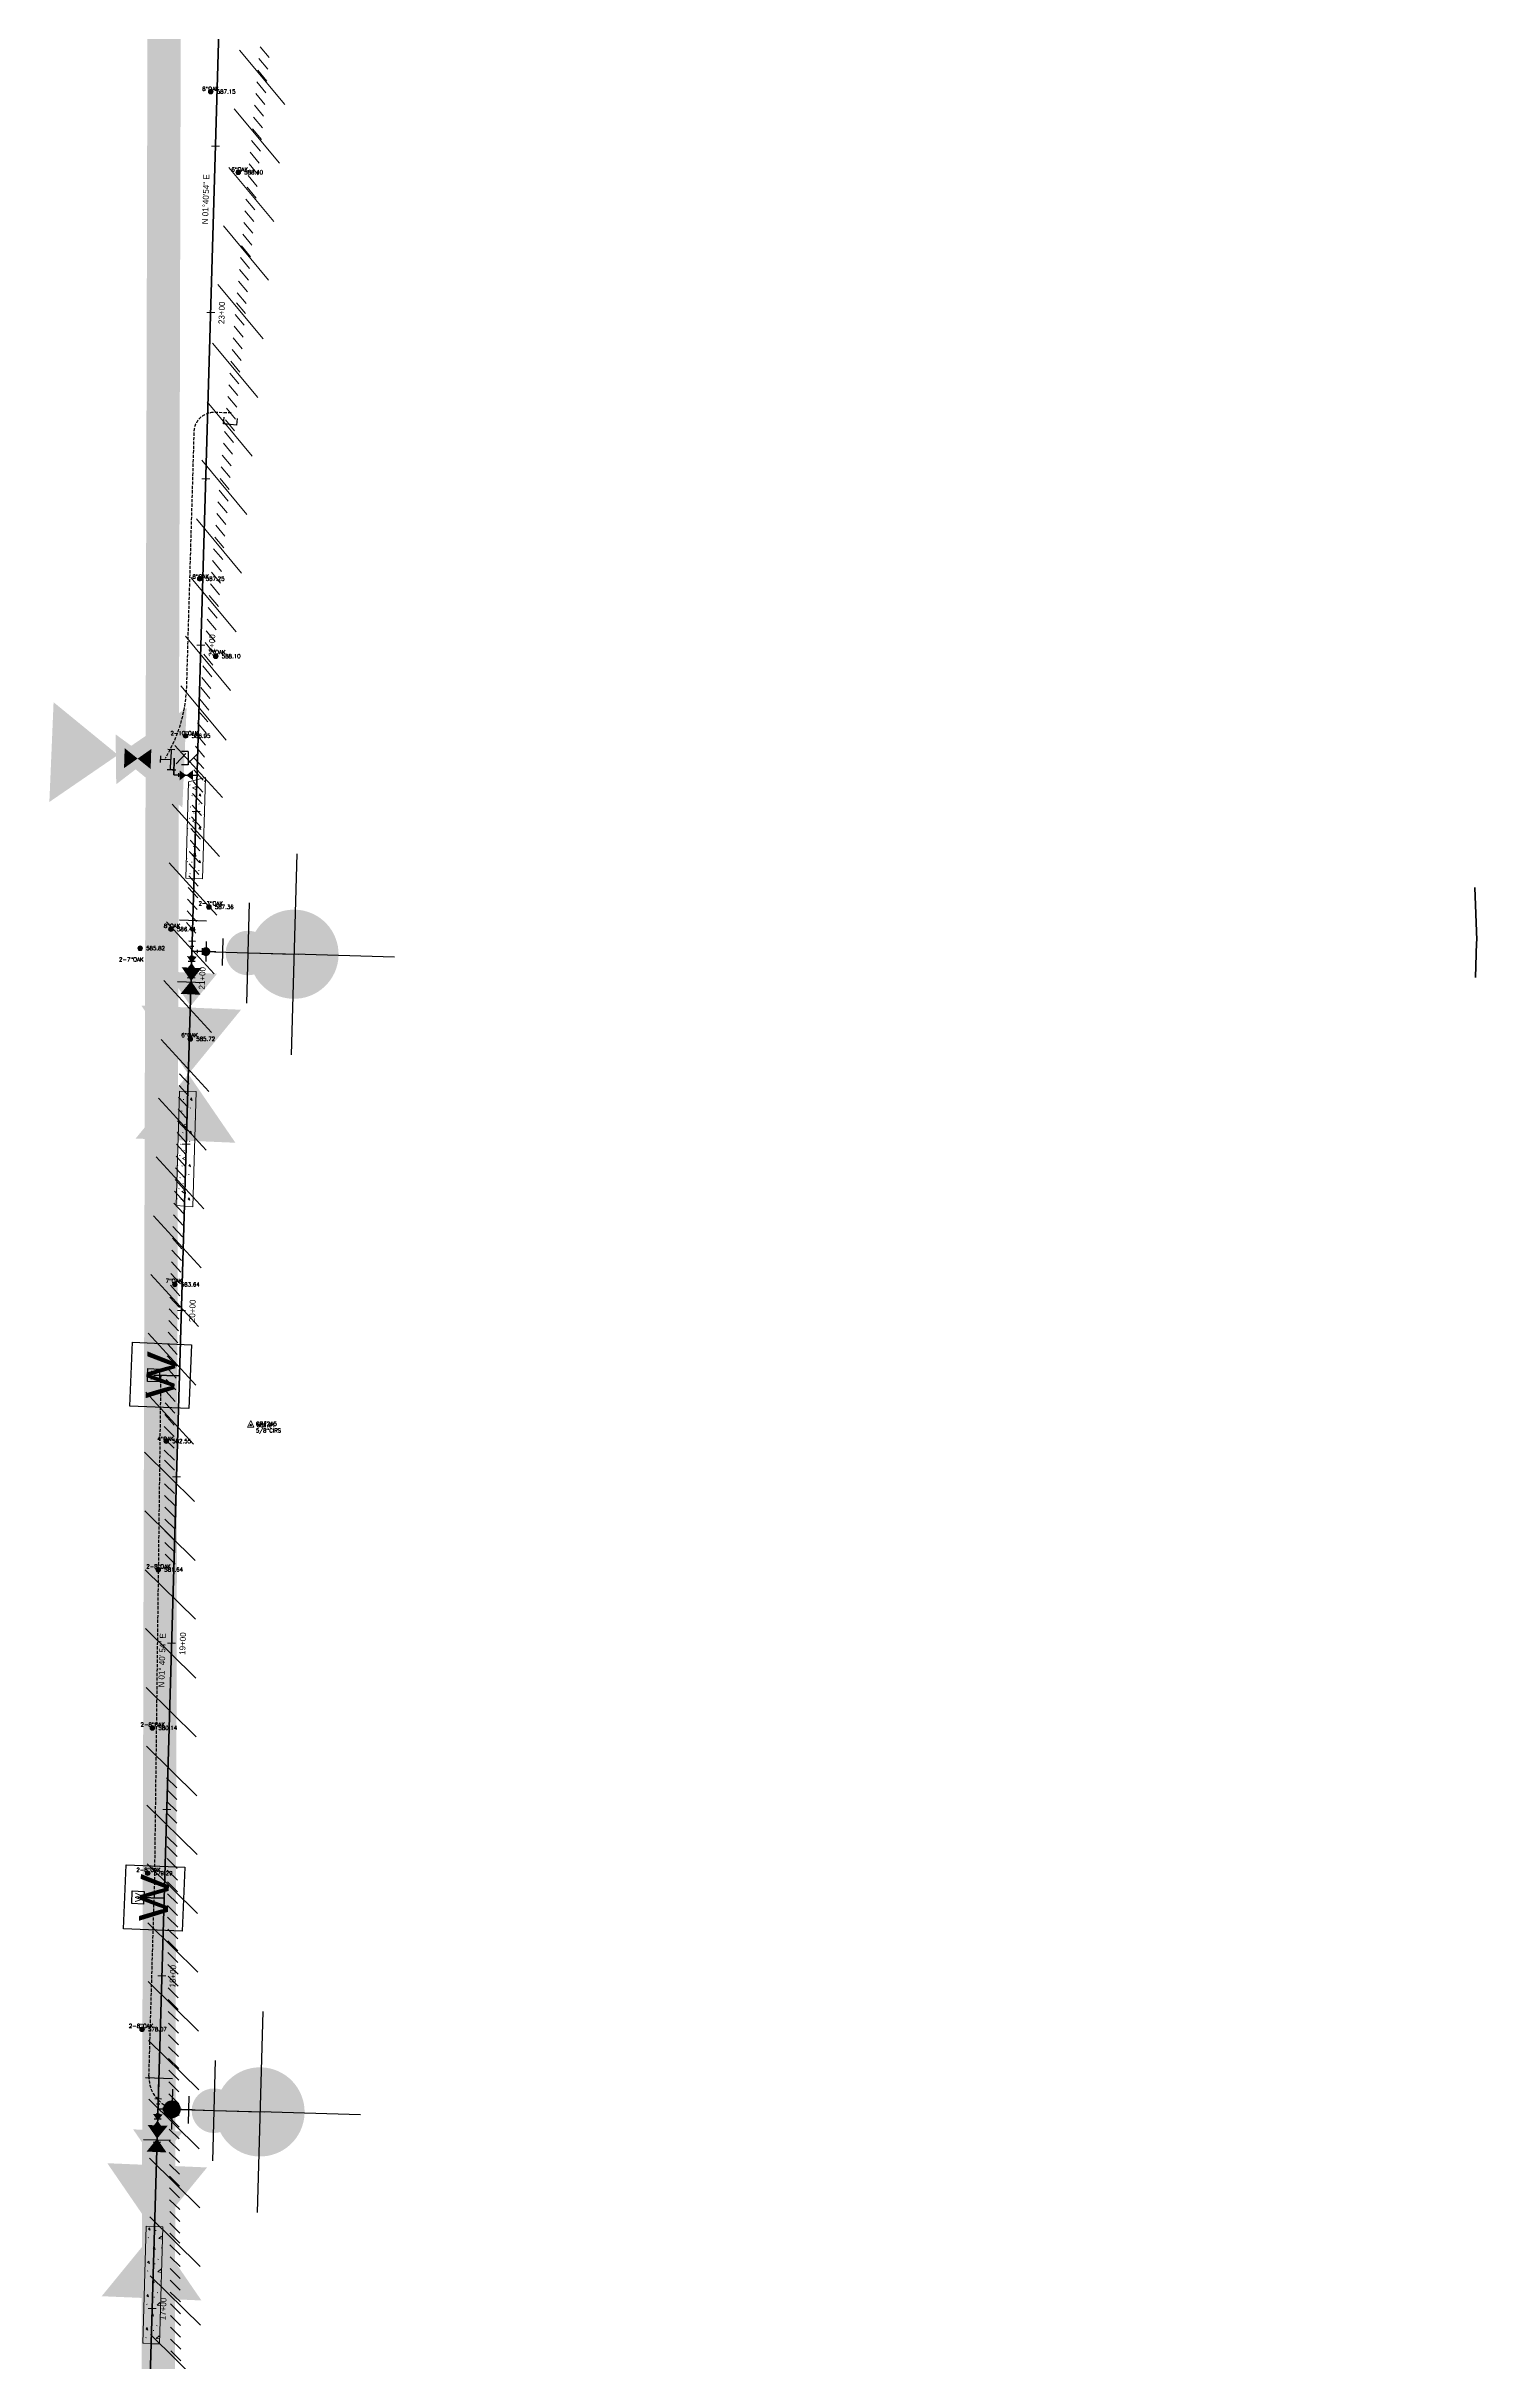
# Model space of a CAD drawing. Extents: x 2536931 to 2538613, y 7112513 to 7131087.
# Drawn here: x 2537849 to 2538278, y 7122361 to 7123057 of the extents above; entities that cross this region are included whole.
import ezdxf
from ezdxf.enums import TextEntityAlignment as Align

# ---------------------------------------------------------------- set-up
doc = ezdxf.new("R2010")
doc.units = 0
doc.header["$MEASUREMENT"] = 0
doc.linetypes.add('DGN Style 3', pattern=[1.334151, 0.952965, -0.381186])
for name, color, linetype, lineweight in [('C-FIRE-HYDT-100SCALE', 7, 'Continuous', 30), ('C-FIRE-HYDT-200SCALE', 3, 'Continuous', 30), ('C-FIRE-HYDT-20SCALE', 30, 'Continuous', 30), ('C-FIRE-HYDT-40SCALE', 1, 'Continuous', 30), ('C-WATR-INST-100SCALE', 7, 'Continuous', 30), ('C-WATR-INST-200SCALE', 3, 'Continuous', 30), ('C-WATR-INST-20SCALE', 30, 'Continuous', 30), ('C-WATR-INST-40SCALE', 1, 'Continuous', 30), ('C-WATR-UGND', 4, 'Continuous', 53), ('C-WATR-UGND-ABANDON-100', 7, 'Continuous', 13), ('C-WATR-UGND-ABANDON-20', 7, 'Continuous', 13), ('C-WATR-UGND-Crossings', 4, 'Continuous', 53), ('CONCRETE REPAIR', 7, 'Continuous', 13), ('D_ALIGN_WL_20_SCALE', 7, 'Continuous', 30), ('distance', 54, 'Continuous', 0), ('PT', 7, 'Continuous', 0), ('PTELEV', 5, 'Continuous', 0), ('V-CTRL', 2, 'Continuous', 0), ('V-CTRL-DESC', 54, 'Continuous', 0), ('V-SITE-VEGE', 8, 'Continuous', 0), ('V-SITE-VEGE-DESC', 8, 'Continuous', 0)]:
    doc.layers.add(name, color=color, linetype=linetype, lineweight=lineweight)
doc.layers.add('C-WATR-UGND-OLD', color=56, linetype='Continuous', lineweight=53, plot=False)
doc.styles.add('Outline', font='simplex.shx', dxfattribs={"height": 0.09})
doc.styles.add('PTXT', font='romans.shx')
doc.styles.add('ROMANS', font='romans.shx')
doc.styles.add('Style-BRIDGE', font='BRIDGE.shx')

# ---------------------------------------------------------------- blocks, each defined once
blk = doc.blocks.new('CP')
blk.add_hatch(color=256).paths.add_polyline_path([(-0.013, 0, 1), (0.013, 0, 1)])
at = {"linetype": 'Continuous'}
for p, q in [((-0.05, -0.033), (0, 0.067)), ((0, 0.067), (0.05, -0.033)), ((0.05, -0.033), (-0.05, -0.033))]:
    blk.add_line(p, q, dxfattribs=at)
blk.add_circle((0, 0), 0.0125)
blk = doc.blocks.new('TREE')
at = {"linetype": 'Continuous', "flags": 128}
blk.add_lwpolyline([(0.035, 0, 1), (-0.035, 0, 1), (0.035, 0)], format="xyb", dxfattribs=at)
for points in [[(0.035, 0.005), (-0.035, 0.005)], [(-0.035, 0), (0.035, 0)], [(-0.03, 0.015), (0.03, 0.015)], [(0.03, 0.01), (-0.03, 0.01)], [(-0.03, 0.01), (0.025, 0.01)], [(-0.03, 0.005), (0.025, 0.005)], [(0.025, 0.025), (-0.025, 0.025)], [(-0.02, 0.02), (0.02, 0.02)], [(0.015, 0.02), (-0.02, 0.02)], [(0.01, 0.025), (-0.01, 0.025)], [(-0.005, 0.03), (0.01, 0.03)], [(-0.03, -0.005), (0.03, -0.005)], [(-0.03, -0.005), (0.03, -0.005)], [(-0.03, -0.01), (0.025, -0.01)], [(0.02, -0.015), (-0.025, -0.015)], [(0.03, -0.015), (-0.025, -0.015)], [(0.015, -0.02), (-0.02, -0.02)], [(-0.015, -0.025), (0.015, -0.025)], [(-0.01, -0.025), (0.005, -0.025)], [(-0.005, -0.03), (0.005, -0.03)]]:
    blk.add_lwpolyline(points, dxfattribs=at)
blk = doc.blocks.new('WMP20SC new')
at = {"layer": 'C-WATR-INST-20SCALE', "lineweight": 30, "flags": 128}
blk.add_lwpolyline([(-1.92, 1.77), (1.92, 1.77), (1.92, -1.77), (-1.92, -1.77)], close=True, dxfattribs=at)
at = {"layer": 'C-WATR-INST-20SCALE', "color": 7, "linetype": 'Continuous', "lineweight": 30, "insert": (0, 0), "char_height": 1.71, "attachment_point": 5, "line_spacing_factor": 0.722892, "style": 'Outline'}
blk.add_mtext('\\FBRIDGE.shx;\\W1.315789x;W', dxfattribs=at)
blk = doc.blocks.new('WMP20SC new_1')
at = {"layer": 'C-WATR-INST-100SCALE', "flags": 128}
blk.add_lwpolyline([(-1.92, 1.77), (1.92, 1.77), (1.92, -1.77), (-1.92, -1.77)], close=True, dxfattribs=at)
at = {"layer": 'C-WATR-INST-100SCALE', "insert": (0, 0), "char_height": 1.71, "attachment_point": 5, "line_spacing_factor": 0.722892, "style": 'Outline'}
blk.add_mtext('\\FBRIDGE.shx;\\W1.315789x;W', dxfattribs=at)
blk = doc.blocks.new('WVP40SC_8')
at = {"layer": 'C-WATR-INST-100SCALE', "extrusion": (0, 0, -1)}
blk.add_solid([(4, -3), (4, 3), (0, 0)], dxfattribs=at)
at = {"layer": 'C-WATR-INST-100SCALE'}
blk.add_solid([(0, 0), (4, -3), (4, 3)], dxfattribs=at)
blk = doc.blocks.new('FHP40SC_1')
at = {"layer": 'C-FIRE-HYDT-20SCALE'}
h = blk.add_hatch(color=256, dxfattribs=at)
edge = h.paths.add_edge_path()
edge.add_arc((0, 0), 2.68, 0.0002, 360.0002)
for p, q in [((0, 6), (0, 0)), ((-6, 0), (6, 0))]:
    blk.add_line(p, q, dxfattribs=at)
blk = doc.blocks.new('WVP40SC_1')
at = {"layer": 'C-WATR-INST-20SCALE', "extrusion": (0, 0, -1)}
blk.add_solid([(4, -3), (4, 3), (0, 0)], dxfattribs=at)
at = {"layer": 'C-WATR-INST-20SCALE'}
blk.add_solid([(0, 0), (4, -3), (4, 3)], dxfattribs=at)
blk = doc.blocks.new('TP20SC')
at = {"layer": 'C-WATR-INST-20SCALE'}
for p, q in [((-1.54, -0.51), (-1.54, 0.51)), ((-1.54, 0), (0, 0)), ((-0.51, 1.54), (0.51, 1.54)), ((0, 1.54), (0, 0)), ((1.54, 0), (0, 0)), ((1.54, 0.51), (1.54, -0.51))]:
    blk.add_line(p, q, dxfattribs=at)
blk = doc.blocks.new('WVP40SC')
at = {"layer": 'C-WATR-INST-40SCALE', "extrusion": (0, 0, -1)}
blk.add_solid([(4, -3), (4, 3), (0, 0)], dxfattribs=at)
at = {"layer": 'C-WATR-INST-40SCALE'}
blk.add_solid([(0, 0), (4, -3), (4, 3)], dxfattribs=at)
blk = doc.blocks.new('TP20SC_1')
at = {"layer": 'C-WATR-INST-40SCALE'}
for p, q in [((-1.54, -0.51), (-1.54, 0.51)), ((-1.54, 0), (0, 0)), ((-0.51, 1.54), (0.51, 1.54)), ((0, 1.54), (0, 0)), ((1.54, 0), (0, 0)), ((1.54, 0.51), (1.54, -0.51))]:
    blk.add_line(p, q, dxfattribs=at)
blk = doc.blocks.new('FHP40SC')
at = {"layer": 'C-FIRE-HYDT-40SCALE'}
h = blk.add_hatch(color=256, dxfattribs=at)
edge = h.paths.add_edge_path()
edge.add_arc((0, 0), 2.68, 0.00017, 360.00017)
for p, q in [((0, 6.04), (0, 0)), ((-6.04, 0), (6.04, 0))]:
    blk.add_line(p, q, dxfattribs=at)
blk = doc.blocks.new('WVP40SC_7')
at = {"layer": 'C-WATR-INST-100SCALE', "extrusion": (0, 0, -1)}
blk.add_solid([(4, -3), (4, 3), (0, 0)], dxfattribs=at)
at = {"layer": 'C-WATR-INST-100SCALE'}
blk.add_solid([(0, 0), (4, -3), (4, 3)], dxfattribs=at)
blk = doc.blocks.new('FHP40SC_4')
at = {"layer": 'C-FIRE-HYDT-100SCALE'}
h = blk.add_hatch(color=256, dxfattribs=at)
edge = h.paths.add_edge_path()
edge.add_arc((0, 0), 2.68, 0.0002, 360.0002)
for p, q in [((0, 6.04), (0, 0)), ((-6.04, 0), (6.04, 0))]:
    blk.add_line(p, q, dxfattribs=at)
blk = doc.blocks.new('FHP40SC_5')
at = {"layer": 'C-FIRE-HYDT-200SCALE'}
h = blk.add_hatch(color=256, dxfattribs=at)
edge = h.paths.add_edge_path()
edge.add_arc((0, 0), 2.68, 0.0002, 360.0002)
for p, q in [((0, 6.04), (0, 0)), ((-6.04, 0), (6.04, 0))]:
    blk.add_line(p, q, dxfattribs=at)
blk = doc.blocks.new('*U69')
at = {"layer": 'C-WATR-INST-200SCALE'}
for p, q in [((6.73, 9.23), (-1.41, 9.31)), ((2.66, 9.27), (2.5, -9.27)), ((-6.66, 4.15), (-6.73, -3.99)), ((6.56, -9.31), (-1.57, -9.24))]:
    blk.add_line(p, q, dxfattribs=at)
blk = doc.blocks.new('*U67')
at = {"layer": 'C-WATR-INST-200SCALE'}
blk.add_line((-28.25, 0.9), (2.4, 0), dxfattribs=at)
at = {"layer": 'C-FIRE-HYDT-200SCALE', "xscale": 5.000000000000001, "yscale": 5.000000000000001, "zscale": 5.000000000000001, "rotation": 268.3181426825738}
blk.add_blockref('FHP40SC_5', (2.4, 0), dxfattribs=at)
at = {"layer": 'C-WATR-INST-200SCALE', "rotation": 178.827949876491}
blk.add_blockref('*U69', (-25.67, 0.85), dxfattribs=at)
blk = doc.blocks.new('WVP40SC_2')
at = {"layer": 'C-WATR-INST-200SCALE', "extrusion": (0, 0, -1)}
blk.add_solid([(4, -3), (4, 3), (0, 0)], dxfattribs=at)
at = {"layer": 'C-WATR-INST-200SCALE'}
blk.add_solid([(0, 0), (4, -3), (4, 3)], dxfattribs=at)
blk = doc.blocks.new('*U70')
at = {"layer": 'C-WATR-INST-20SCALE'}
for p, q in [((-1.87, 1.23), (-2.1, -0.76)), ((2.1, 0.76), (-1.87, 1.23)), ((2.1, 0.76), (1.87, -1.23))]:
    blk.add_line(p, q, dxfattribs=at)

msp = doc.modelspace()

# ---------------------------------------------------------------- hatches: boundary and pattern name
at = {"layer": 'CONCRETE REPAIR', "lineweight": 0}
h = msp.add_hatch(dxfattribs=at)
h.set_pattern_fill('CONCR2', color=256, style=0)
h.set_pattern_definition([(153.8624, (2537887.286, 7122815.8542), (18.319637, -10.103793), [0.61556, -91.2449]), (52.7413, (2537886.7334, 7122816.1254), (-46.279927, -59.739157), [0.55305, -137.0636]), (-73.296, (2537887.0682, 7122816.5656), (-0.05657, -9.99984), [0.744, -30.6316]), (171.929, (2537889.5873, 7122818.9817), (64.26015, -10.36368), [1.2809, -72.9022]), (43.727, (2537888.31905, 7122819.1616), (-9.24467, -9.947863), [1.1455, -113.9125]), (-65.65, (2537889.147, 7122819.9534), (9.1315, -10.0518), [1.0448, -20.9648]), (151.122, (2537884.287, 7122813.5356), (9.1315, -10.0518), [1.281, -19.6402]), (23.201, (2537883.1655, 7122814.1543), (-27.62088, -9.84391), [1.1313, -48.9746]), (-85.5493, (2537884.2052, 7122814.5999), (8.622417, -100.050377), [1.0453, -109.3378]), (32.821, (2537885.1413, 7122819.3031), (-27.67745, -19.84375), [0.1601, -54.7088]), (156.151, (2537883.2241, 7122821.8003), (27.50774, -10.15577), [0.2189, -49.887]), (156.15, (2537891.9289, 7122818.2877), (27.50774, -10.15577), [0.2187, -49.8872]), (156.151, (2537889.3425, 7122816.282), (27.50774, -10.15577), [0.2189, -49.887]), (5.887, (2537887.2837, 7122821.5353), (9.188103, -0.051977), [0.201, -92.2241]), (156.1505, (2537883.7048, 7122816.536), (27.50774, -10.15577), [0.2187, -49.8872]), (156.1505, (2537888.4132, 7122812.913), (27.50774, -10.15577), [0.2188, -49.8871]), (153.8624, (2537890.7444, 7122812.9441), (18.319637, -10.103793), [0.6157, -91.2448]), (52.7413, (2537890.19166, 7122813.2153), (-46.279927, -59.739157), [0.55327, -137.06337]), (-73.296, (2537890.5266, 7122813.6557), (-0.05657, -9.99984), [0.7441, -30.6314]), (153.8624, (2537885.7317, 7122821.6308), (18.31964, -10.103793), [0.6156, -91.2449]), (52.7413, (2537885.1791, 7122821.902), (-46.279927, -59.739157), [0.55305, -137.0636]), (-73.296, (2537885.514, 7122822.3422), (-0.05657, -9.99984), [0.744, -30.6316]), (32.821, (2537891.4753, 7122814.9122), (-27.67745, -19.84375), [0.1601, -54.7088]), (33.9, (2537890.9499, 7122821.9248), (-27.677446, -19.84375), [0.1602, -88.7393])])
h.paths.add_polyline_path([(2537891.31, 7122835.99), (2537890.46, 7122807.02), (2537895.45, 7122806.81), (2537896.34, 7122837.24)])
at = {"layer": 'CONCRETE REPAIR', "linetype": 'Continuous', "lineweight": 0}
h = msp.add_hatch(dxfattribs=at)
h.set_pattern_fill('CONCR2', style=0)
h.set_pattern_definition([(152.8184, (2537911.7242, 7122713.9852), (18.1325, -10.43591), [0.61556, -91.2449]), (51.6973, (2537911.1766, 7122714.2664), (-47.360723, -58.885995), [0.55305, -137.0636]), (-74.34, (2537911.5194, 7122714.7004), (-0.23876, -9.99715), [0.744, -30.6316]), (170.8847, (2537914.082, 7122717.0703), (64.060653, -11.53281), [1.2809, -72.9022]), (42.683, (2537912.8173, 7122717.2732), (-9.424392, -9.777769), [1.1455, -113.9125]), (-66.693, (2537913.6594, 7122718.0498), (8.94687, -10.21653), [1.0448, -20.9648]), (150.078, (2537908.6835, 7122711.7216), (8.94687, -10.21653), [1.281, -19.6402]), (22.157, (2537907.5733, 7122712.3606), (-27.79565, -9.33901), [1.1313, -48.9746]), (-86.5933, (2537908.621, 7122712.7873), (6.798014, -100.190873), [1.0453, -109.3378]), (31.777, (2537909.6426, 7122717.4726), (-28.034415, -19.33616), [0.1601, -54.7088]), (155.1065, (2537907.7713, 7122720.0043), (27.31813, -10.65529), [0.2189, -49.887]), (155.1065, (2537916.4106, 7122716.3337), (27.31813, -10.65529), [0.2187, -49.8872]), (155.1065, (2537913.7881, 7122714.3755), (27.31813, -10.65529), [0.2189, -49.887]), (4.8432, (2537911.8253, 7122719.6654), (9.18563, -0.21938), [0.201, -92.2241]), (155.1065, (2537908.156, 7122714.7321), (27.31813, -10.65529), [0.2187, -49.8872]), (155.1065, (2537912.7975, 7122711.024), (27.31813, -10.65529), [0.2188, -49.8871]), (152.8184, (2537915.1289, 7122711.0126), (18.1325, -10.43591), [0.6157, -91.24476]), (51.6973, (2537914.58125, 7122711.2938), (-47.360723, -58.885995), [0.55327, -137.06337]), (-74.34, (2537914.9242, 7122711.728), (-0.23876, -9.99715), [0.7441, -30.6314]), (152.8184, (2537910.2753, 7122719.7892), (18.1325, -10.43591), [0.61556, -91.2449]), (51.6973, (2537909.7278, 7122720.0704), (-47.360723, -58.885995), [0.55305, -137.0636]), (-74.34, (2537910.0706, 7122720.5044), (-0.23876, -9.99715), [0.744, -30.6316]), (31.7767, (2537915.8956, 7122712.967), (-28.034415, -19.33616), [0.1601, -54.7088]), (32.856, (2537915.4981, 7122719.988), (-28.034415, -19.336158), [0.16024, -88.7393])])
h.paths.add_polyline_path([(2537888.58, 7122743.03), (2537893.58, 7122742.91), (2537892.56, 7122708.26), (2537887.57, 7122708.64)])
h = msp.add_hatch(dxfattribs=at)
h.set_pattern_fill('CONCR2', style=0)
h.set_pattern_definition([(152.8184, (2537927.615, 7122413.8345), (18.1325, -10.43591), [0.61556, -91.2449]), (51.6973, (2537927.06744, 7122414.1157), (-47.360723, -58.885995), [0.55305, -137.0636]), (-74.3396, (2537927.4102, 7122414.5497), (-0.23876, -9.99715), [0.7439, -30.6316]), (170.8847, (2537929.9728, 7122416.9196), (64.060653, -11.53281), [1.2809, -72.9022]), (42.6831, (2537928.7081, 7122417.1225), (-9.424392, -9.777769), [1.1455, -113.9125]), (-66.6935, (2537929.55, 7122417.899), (8.94687, -10.21653), [1.0448, -20.9648]), (150.078, (2537924.5744, 7122411.571), (8.94687, -10.21653), [1.281, -19.6402]), (22.1572, (2537923.4642, 7122412.2099), (-27.795654, -9.33901), [1.1313, -48.9746]), (-86.5933, (2537924.5119, 7122412.63655), (6.798014, -100.190873), [1.0453, -109.3378]), (31.7767, (2537925.5334, 7122417.322), (-28.034415, -19.33616), [0.1601, -54.7088]), (155.1065, (2537923.6621, 7122419.8536), (27.31813, -10.65529), [0.2189, -49.887]), (155.1065, (2537932.3014, 7122416.183), (27.31813, -10.65529), [0.2187, -49.8872]), (155.1065, (2537929.679, 7122414.2248), (27.31813, -10.65529), [0.2189, -49.887]), (4.8432, (2537927.7162, 7122419.5147), (9.18563, -0.21938), [0.201, -92.2241]), (155.1065, (2537924.0468, 7122414.5814), (27.31813, -10.65529), [0.2187, -49.8872]), (155.1065, (2537928.6884, 7122410.8733), (27.31813, -10.65529), [0.2188, -49.8871]), (152.8184, (2537931.0198, 7122410.8618), (18.1325, -10.43591), [0.61567, -91.24476]), (51.6973, (2537930.4721, 7122411.1431), (-47.360723, -58.885995), [0.55327, -137.06337]), (-74.3396, (2537930.815, 7122411.5773), (-0.23876, -9.99715), [0.7441, -30.6314]), (152.8184, (2537926.1662, 7122419.6385), (18.1325, -10.43591), [0.61556, -91.2449]), (51.6973, (2537925.6186, 7122419.9197), (-47.360723, -58.8859947), [0.55305, -137.0636]), (-74.3396, (2537925.9614, 7122420.3537), (-0.23876, -9.99715), [0.7439, -30.6316]), (31.7767, (2537931.7864, 7122412.8163), (-28.034415, -19.336158), [0.1601, -54.7088]), (32.856, (2537931.3889, 7122419.8373), (-28.034415, -19.336158), [0.16024, -88.7393])])
h.paths.add_polyline_path([(2537877.53, 7122366.79), (2537878.56, 7122401.96), (2537883.56, 7122401.81), (2537882.53, 7122366.61), (2537880.15, 7122366.66), (2537877.84, 7122366.79)])

# ---------------------------------------------------------------- linework, layer by layer
at = {"layer": 'C-FIRE-HYDT-100SCALE'}
msp.add_line((2537898.92, 7122436.67), (2537882.1, 7122437.21), dxfattribs=at)
at = {"layer": 'C-WATR-INST-20SCALE'}
for p, q in [((2537886.39, 7122839.54), (2537887.42, 7122839.51)), ((2537888.35, 7122837.5), (2537888.38, 7122838.53))]:
    msp.add_line(p, q, dxfattribs=at)
at = {"layer": 'C-WATR-UGND'}
for p, q in [((2537864.16, 7121826.06), (2537907.66, 7123307.74)), ((2537886.86, 7122838.03), (2537887.01, 7122843.03)), ((2537893.86, 7122837.82), (2537886.86, 7122838.03)), ((2537892.31, 7122785.06), (2537896.51, 7122784.94)), ((2537880.9, 7122657.66), (2537888.56, 7122657.43)), ((2537883.96, 7122500.49), (2537876.08, 7122500.74)), ((2537882.1, 7122437.21), (2537886.3, 7122437.09))]:
    msp.add_line(p, q, dxfattribs=at)
at = {"layer": 'C-WATR-UGND', "linetype": 'DGN Style 3', "lineweight": 30}
for p, q in [((2537882.92, 7122657.6), (2537880.96, 7122500.61)), ((2537879.39, 7122447.1), (2537880.96, 7122500.61)), ((2537886.3, 7122437.09), (2537884.55, 7122438.06))]:
    msp.add_line(p, q, dxfattribs=at)
at = {"layer": 'C-WATR-UGND', "linetype": 'DGN Style 3', "lineweight": 30, "flags": 128}
msp.add_lwpolyline([(2537904.1, 7122946.78), (2537899.07, 7122946.93, 0.414214), (2537892.89, 7122941.11), (2537890.67, 7122865.54, -0.133501), (2537884.24, 7122843)], format="xyb", dxfattribs=at)
at = {"layer": 'C-WATR-UGND', "linetype": 'DGN Style 3', "lineweight": 30}
msp.add_arc((2537889.38, 7122446.81), 10, 178.31832, 241.06195, dxfattribs=at)
at = {"layer": 'C-WATR-UGND-ABANDON-100', "linetype": 'Continuous'}
for p, q in [((2537906.63, 7123055.79), (2537920.19, 7123039.47)), ((2537905.01, 7123038.18), (2537918.57, 7123021.87)), ((2537903.38, 7123020.58), (2537916.94, 7123004.27)), ((2537901.76, 7123002.98), (2537915.31, 7122986.66)), ((2537900.13, 7122985.38), (2537913.69, 7122969.06)), ((2537898.51, 7122967.77), (2537912.06, 7122951.46)), ((2537896.88, 7122950.17), (2537910.44, 7122933.85)), ((2537895.26, 7122932.57), (2537908.81, 7122916.25)), ((2537893.63, 7122914.96), (2537907.19, 7122898.65)), ((2537892, 7122897.36), (2537905.56, 7122881.05)), ((2537890.38, 7122879.76), (2537903.94, 7122863.44)), ((2537889, 7122864.82), (2537902.56, 7122848.5)), ((2537887.19, 7122846.9), (2537901.46, 7122831.2)), ((2537886.35, 7122829.24), (2537900.62, 7122813.54)), ((2537885.51, 7122811.58), (2537899.79, 7122795.88)), ((2537884.68, 7122793.92), (2537898.95, 7122778.23)), ((2537883.84, 7122776.24), (2537898.16, 7122760.59)), ((2537883.06, 7122758.58), (2537897.39, 7122742.93)), ((2537882.29, 7122740.92), (2537896.61, 7122725.27)), ((2537881.51, 7122723.25), (2537895.84, 7122707.61)), ((2537880.73, 7122705.59), (2537895.06, 7122689.95)), ((2537879.96, 7122687.93), (2537894.29, 7122672.29)), ((2537879.18, 7122670.27), (2537893.51, 7122654.63)), ((2537878.41, 7122652.61), (2537892.74, 7122636.97)), ((2537878.01, 7122634.56), (2537893.11, 7122619.67)), ((2537878.13, 7122616.89), (2537893.24, 7122601.99)), ((2537878.26, 7122599.21), (2537893.37, 7122584.32)), ((2537878.39, 7122581.53), (2537893.49, 7122566.64)), ((2537878.51, 7122563.85), (2537893.62, 7122548.96)), ((2537878.64, 7122546.18), (2537893.74, 7122531.28)), ((2537878.76, 7122528.5), (2537893.87, 7122513.61)), ((2537878.89, 7122510.82), (2537894, 7122495.93)), ((2537879.02, 7122493.14), (2537894.12, 7122478.25)), ((2537879.14, 7122475.47), (2537894.25, 7122460.57)), ((2537879.27, 7122457.79), (2537894.37, 7122442.9)), ((2537879.39, 7122440.11), (2537894.5, 7122425.22)), ((2537879.52, 7122422.44), (2537894.63, 7122407.54)), ((2537879.64, 7122404.76), (2537894.75, 7122389.87)), ((2537879.77, 7122387.08), (2537894.88, 7122372.19)), ((2537879.9, 7122369.4), (2537895, 7122354.51))]:
    msp.add_line(p, q, dxfattribs=at)
at = {"layer": 'C-WATR-UGND-ABANDON-20', "linetype": 'Continuous'}
for p, q in [((2537912.43, 7123053.31), (2537915.14, 7123050.05)), ((2537912.76, 7123056.84), (2537915.47, 7123053.57)), ((2537911.78, 7123046.27), (2537914.49, 7123043.01)), ((2537912.11, 7123049.79), (2537914.82, 7123046.53)), ((2537911.13, 7123039.23), (2537913.84, 7123035.97)), ((2537911.46, 7123042.75), (2537914.17, 7123039.49)), ((2537910.48, 7123032.19), (2537913.19, 7123028.93)), ((2537910.81, 7123035.71), (2537913.52, 7123032.45)), ((2537909.83, 7123025.15), (2537912.54, 7123021.89)), ((2537910.16, 7123028.67), (2537912.87, 7123025.41)), ((2537909.18, 7123018.11), (2537911.89, 7123014.85)), ((2537909.51, 7123021.63), (2537912.22, 7123018.37)), ((2537908.53, 7123011.07), (2537911.24, 7123007.8)), ((2537908.86, 7123014.59), (2537911.57, 7123011.33)), ((2537907.88, 7123004.03), (2537910.59, 7123000.76)), ((2537908.21, 7123007.55), (2537910.92, 7123004.28)), ((2537907.23, 7122996.99), (2537909.94, 7122993.72)), ((2537907.56, 7123000.51), (2537910.27, 7122997.24)), ((2537906.58, 7122989.94), (2537909.29, 7122986.68)), ((2537906.9, 7122993.47), (2537909.62, 7122990.2)), ((2537906.25, 7122986.42), (2537908.97, 7122983.16)), ((2537905.33, 7122976.4), (2537908.04, 7122973.13)), ((2537905.65, 7122979.92), (2537908.36, 7122976.65)), ((2537905.93, 7122982.9), (2537908.64, 7122979.64)), ((2537904.68, 7122969.35), (2537907.39, 7122966.09)), ((2537905, 7122972.87), (2537907.71, 7122969.61)), ((2537904.03, 7122962.31), (2537906.74, 7122959.05)), ((2537904.35, 7122965.83), (2537907.06, 7122962.57)), ((2537903.38, 7122955.27), (2537906.09, 7122952.01)), ((2537903.7, 7122958.79), (2537906.41, 7122955.53)), ((2537902.73, 7122948.23), (2537905.44, 7122944.97)), ((2537903.05, 7122951.75), (2537905.76, 7122948.49)), ((2537902.4, 7122944.71), (2537905.11, 7122941.45)), ((2537901.75, 7122937.67), (2537904.46, 7122934.41)), ((2537902.08, 7122941.19), (2537904.79, 7122937.93)), ((2537901.1, 7122930.63), (2537903.81, 7122927.36)), ((2537901.43, 7122934.15), (2537904.14, 7122930.89)), ((2537900.45, 7122923.59), (2537903.16, 7122920.32)), ((2537900.78, 7122927.11), (2537903.49, 7122923.84)), ((2537899.8, 7122916.55), (2537902.51, 7122913.28)), ((2537900.13, 7122920.07), (2537902.84, 7122916.8)), ((2537899.15, 7122909.5), (2537901.86, 7122906.24)), ((2537899.48, 7122913.03), (2537902.19, 7122909.76)), ((2537898.5, 7122902.46), (2537901.21, 7122899.2)), ((2537898.83, 7122905.98), (2537901.54, 7122902.72)), ((2537897.85, 7122895.42), (2537900.56, 7122892.16)), ((2537898.18, 7122898.94), (2537900.89, 7122895.68)), ((2537897.2, 7122888.38), (2537899.91, 7122885.12)), ((2537897.53, 7122891.9), (2537900.24, 7122888.64)), ((2537896.55, 7122881.34), (2537899.26, 7122878.08)), ((2537896.88, 7122884.86), (2537899.59, 7122881.6)), ((2537895.9, 7122874.3), (2537898.61, 7122871.04)), ((2537896.23, 7122877.82), (2537898.94, 7122874.56)), ((2537895.25, 7122867.26), (2537897.96, 7122863.99)), ((2537895.57, 7122870.78), (2537898.29, 7122867.52)), ((2537894.65, 7122860.75), (2537897.36, 7122857.49)), ((2537894.97, 7122864.27), (2537897.69, 7122861.01)), ((2537894, 7122853.71), (2537896.71, 7122850.45)), ((2537894.32, 7122857.23), (2537897.04, 7122853.97)), ((2537890.5, 7122844.44), (2537887.55, 7122841.39)), ((2537894.03, 7122844.5), (2537891.08, 7122841.45)), ((2537893.35, 7122846.67), (2537896.06, 7122843.4)), ((2537893.67, 7122850.19), (2537896.38, 7122846.93)), ((2537892.85, 7122839.55), (2537895.7, 7122836.41)), ((2537893.02, 7122843.08), (2537895.87, 7122839.94)), ((2537892.51, 7122832.49), (2537895.37, 7122829.35)), ((2537892.68, 7122836.02), (2537895.54, 7122832.88)), ((2537892.18, 7122825.42), (2537895.03, 7122822.28)), ((2537892.35, 7122828.95), (2537895.2, 7122825.82)), ((2537891.84, 7122818.36), (2537894.7, 7122815.22)), ((2537892.01, 7122821.89), (2537894.87, 7122818.75)), ((2537891.51, 7122811.3), (2537894.36, 7122808.16)), ((2537891.68, 7122814.83), (2537894.53, 7122811.69)), ((2537891.17, 7122804.23), (2537894.03, 7122801.09)), ((2537891.34, 7122807.76), (2537894.19, 7122804.63)), ((2537890.84, 7122797.17), (2537893.69, 7122794.03)), ((2537891, 7122800.7), (2537893.86, 7122797.56)), ((2537890.67, 7122793.64), (2537893.52, 7122790.5)), ((2537888.61, 7122748.25), (2537891.48, 7122745.12)), ((2537888.3, 7122741.19), (2537891.17, 7122738.06)), ((2537888.46, 7122744.72), (2537891.32, 7122741.59)), ((2537887.99, 7122734.12), (2537890.86, 7122731)), ((2537888.15, 7122737.66), (2537891.01, 7122734.53)), ((2537887.68, 7122727.06), (2537890.55, 7122723.93)), ((2537887.84, 7122730.59), (2537890.7, 7122727.46)), ((2537887.37, 7122720), (2537890.24, 7122716.87)), ((2537887.53, 7122723.53), (2537890.39, 7122720.4)), ((2537887.06, 7122712.93), (2537889.93, 7122709.8)), ((2537887.22, 7122716.46), (2537890.08, 7122713.34)), ((2537886.75, 7122705.87), (2537889.62, 7122702.74)), ((2537886.91, 7122709.4), (2537889.77, 7122706.27)), ((2537886.44, 7122698.8), (2537889.31, 7122695.67)), ((2537886.6, 7122702.34), (2537889.46, 7122699.21)), ((2537886.13, 7122691.74), (2537889, 7122688.61)), ((2537886.29, 7122695.27), (2537889.15, 7122692.14)), ((2537885.82, 7122684.67), (2537888.69, 7122681.55)), ((2537885.98, 7122688.21), (2537888.84, 7122685.08)), ((2537885.51, 7122677.61), (2537888.38, 7122674.48)), ((2537885.67, 7122681.14), (2537888.53, 7122678.01)), ((2537885.2, 7122670.55), (2537888.07, 7122667.42)), ((2537885.36, 7122674.08), (2537888.22, 7122670.95)), ((2537884.89, 7122663.48), (2537887.76, 7122660.35)), ((2537885.05, 7122667.01), (2537887.91, 7122663.89)), ((2537884.58, 7122656.42), (2537887.45, 7122653.29)), ((2537884.74, 7122659.95), (2537887.6, 7122656.82)), ((2537884.27, 7122649.35), (2537887.14, 7122646.22)), ((2537884.43, 7122652.89), (2537887.29, 7122649.76)), ((2537883.95, 7122642.21), (2537886.98, 7122639.23)), ((2537884.12, 7122645.82), (2537886.98, 7122642.69)), ((2537883.98, 7122638.68), (2537887, 7122635.7)), ((2537884, 7122635.14), (2537887.03, 7122632.16)), ((2537884.03, 7122632.14), (2537887.05, 7122629.16)), ((2537884.05, 7122628.61), (2537887.07, 7122625.63)), ((2537884.08, 7122625.07), (2537887.1, 7122622.09)), ((2537884.1, 7122621.54), (2537887.12, 7122618.56)), ((2537884.13, 7122618), (2537887.15, 7122615.02)), ((2537884.15, 7122614.46), (2537887.17, 7122611.49)), ((2537884.18, 7122610.93), (2537887.2, 7122607.95)), ((2537884.2, 7122607.39), (2537887.22, 7122604.41)), ((2537884.23, 7122603.86), (2537887.25, 7122600.88)), ((2537884.71, 7122536.68), (2537887.73, 7122533.71)), ((2537884.73, 7122533.15), (2537887.75, 7122530.17)), ((2537884.76, 7122529.61), (2537887.78, 7122526.64)), ((2537884.78, 7122526.08), (2537887.8, 7122523.1)), ((2537884.81, 7122522.54), (2537887.83, 7122519.56)), ((2537884.83, 7122519.01), (2537887.85, 7122516.03)), ((2537884.85, 7122516.01), (2537887.87, 7122513.03)), ((2537884.88, 7122512.47), (2537887.9, 7122509.49)), ((2537884.9, 7122508.94), (2537887.92, 7122505.96)), ((2537884.93, 7122505.4), (2537887.95, 7122502.42)), ((2537884.95, 7122501.87), (2537887.97, 7122498.89)), ((2537884.98, 7122498.33), (2537888, 7122495.35)), ((2537885, 7122494.79), (2537888.02, 7122491.82)), ((2537885.03, 7122491.26), (2537888.05, 7122488.28)), ((2537885.05, 7122487.72), (2537888.08, 7122484.74)), ((2537885.08, 7122484.19), (2537888.1, 7122481.21)), ((2537885.1, 7122480.65), (2537888.13, 7122477.67)), ((2537885.13, 7122477.12), (2537888.15, 7122474.14)), ((2537885.15, 7122473.58), (2537888.18, 7122470.6)), ((2537885.18, 7122470.05), (2537888.2, 7122467.07)), ((2537885.21, 7122466.51), (2537888.23, 7122463.53)), ((2537885.23, 7122462.98), (2537888.25, 7122460)), ((2537885.26, 7122459.44), (2537888.28, 7122456.46)), ((2537885.28, 7122455.9), (2537888.3, 7122452.93)), ((2537885.31, 7122452.37), (2537888.33, 7122449.39)), ((2537885.33, 7122448.83), (2537888.35, 7122445.85)), ((2537885.36, 7122445.3), (2537888.38, 7122442.32)), ((2537885.38, 7122441.76), (2537888.4, 7122438.78)), ((2537885.41, 7122438.23), (2537888.43, 7122435.25)), ((2537885.43, 7122434.69), (2537888.45, 7122431.71)), ((2537885.46, 7122431.16), (2537888.48, 7122428.18)), ((2537885.51, 7122427.63), (2537888.53, 7122424.66)), ((2537885.51, 7122424.09), (2537888.53, 7122421.11)), ((2537885.53, 7122420.55), (2537888.55, 7122417.57)), ((2537885.56, 7122417.01), (2537888.58, 7122414.04)), ((2537885.58, 7122413.48), (2537888.6, 7122410.5)), ((2537885.61, 7122409.94), (2537888.63, 7122406.97)), ((2537885.63, 7122406.41), (2537888.65, 7122403.43)), ((2537885.66, 7122402.87), (2537888.68, 7122399.89)), ((2537885.68, 7122399.87), (2537888.7, 7122396.89)), ((2537885.7, 7122396.34), (2537888.73, 7122393.36)), ((2537885.73, 7122392.8), (2537888.75, 7122389.82)), ((2537885.76, 7122389.27), (2537888.78, 7122386.29)), ((2537885.78, 7122385.73), (2537888.8, 7122382.75)), ((2537885.81, 7122382.2), (2537888.83, 7122379.22)), ((2537885.83, 7122378.66), (2537888.85, 7122375.68)), ((2537885.86, 7122375.12), (2537888.88, 7122372.15)), ((2537885.88, 7122371.59), (2537888.9, 7122368.61)), ((2537885.91, 7122368.05), (2537888.93, 7122365.07)), ((2537885.93, 7122364.52), (2537888.95, 7122361.54))]:
    msp.add_line(p, q, dxfattribs=at)
at = {"layer": 'C-WATR-UGND-Crossings', "linetype": 'Continuous', "flags": 128}
msp.add_lwpolyline([(2538277.92, 7122777.19), (2538278.25, 7122787.63), (2538278.28, 7122788.43), (2538277.72, 7122804.2)], dxfattribs=at)
at = {"layer": 'C-WATR-UGND-OLD'}
msp.add_line((2537867.64, 7121944.56), (2537913.04, 7123491.09), dxfattribs=at)
at = {"layer": 'CONCRETE REPAIR', "flags": 128}
for points in [[(2537891.31, 7122835.99), (2537890.46, 7122807.02), (2537895.45, 7122806.81), (2537896.34, 7122837.24)], [(2537888.58, 7122743.03), (2537893.58, 7122742.91), (2537892.56, 7122708.26), (2537887.57, 7122708.64)], [(2537877.53, 7122366.79), (2537878.56, 7122401.96), (2537883.56, 7122401.81), (2537882.53, 7122366.61), (2537880.15, 7122366.66), (2537877.84, 7122366.79)]]:
    msp.add_lwpolyline(points, close=True, dxfattribs=at)
at = {"layer": 'D_ALIGN_WL_20_SCALE', "color": 3, "lineweight": 13}
for p, q in [((2537898.21, 7123026.99), (2537900.61, 7123026.92)), ((2537897.95, 7122976.98), (2537896.75, 7122977.01)), ((2537897.95, 7122976.98), (2537899.15, 7122976.94)), ((2537897.68, 7122926.96), (2537895.28, 7122927.03)), ((2537895.01, 7122877.02), (2537893.81, 7122877.05)), ((2537895.01, 7122877.02), (2537896.21, 7122876.98)), ((2537892.34, 7122827.08), (2537894.74, 7122827.01)), ((2537892.08, 7122777.06), (2537890.88, 7122777.1)), ((2537892.08, 7122777.06), (2537893.28, 7122777.03)), ((2537891.81, 7122727.05), (2537889.41, 7122727.12)), ((2537889.14, 7122677.11), (2537887.94, 7122677.14)), ((2537889.14, 7122677.11), (2537890.34, 7122677.07)), ((2537886.48, 7122627.16), (2537888.87, 7122627.09)), ((2537886.21, 7122577.15), (2537885.01, 7122577.18)), ((2537886.21, 7122577.15), (2537887.41, 7122577.11)), ((2537885.94, 7122527.13), (2537883.54, 7122527.2)), ((2537883.27, 7122477.19), (2537882.07, 7122477.23)), ((2537883.27, 7122477.19), (2537884.47, 7122477.16)), ((2537880.61, 7122427.25), (2537883.01, 7122427.18)), ((2537880.34, 7122377.23), (2537879.14, 7122377.27)), ((2537880.34, 7122377.23), (2537881.54, 7122377.2))]:
    msp.add_line(p, q, dxfattribs=at)
at = {"layer": 'distance', "color": 7, "linetype": 'Continuous', "lineweight": 0, "const_width": 10}
msp.add_lwpolyline([(2537853.56, 7121670.58), (2537881.94, 7122266.26), (2537885.09, 7123517.51), (2537916.08, 7123678.87)], dxfattribs=at)
at = {"layer": 'PT'}
for p in [(2537897.95, 7123043.35, 587.15), (2537906.21, 7123019.09, 588.4), (2537894.65, 7122896.99, 587.25), (2537899.46, 7122873.7, 588.1), (2537890.41, 7122849.77, 586.95), (2537897.39, 7122798.36, 587.36), (2537886.01, 7122791.7, 586.44), (2537876.75, 7122785.97, 585.82), (2537891.79, 7122758.69, 585.72), (2537887.17, 7122684.95, 583.64), (2537909.95, 7122642.7, 581.91), (2537884.58, 7122637.86, 582.55), (2537882.18, 7122599.27, 581.64), (2537880.43, 7122551.69, 580.14), (2537879.03, 7122508.05, 579.29), (2537877.31, 7122461.14, 578.07)]:
    msp.add_point(p, dxfattribs=at)

# ---------------------------------------------------------------- block references
at = {"layer": 'C-FIRE-HYDT-100SCALE', "xscale": 2.500000000000001, "yscale": 2.500000000000001, "zscale": 2.500000000000001, "rotation": 268.4814794002423}
for p in [(2537909.13, 7122784.52), (2537898.92, 7122436.67)]:
    msp.add_blockref('FHP40SC_4', p, dxfattribs=at)
at = {"layer": 'C-FIRE-HYDT-200SCALE'}
for p in [(2537920.56, 7122784.16), (2537910.35, 7122436.31)]:
    msp.add_blockref('*U67', p, dxfattribs=at)
at = {"layer": 'C-FIRE-HYDT-20SCALE', "xscale": 0.5000000000000002, "yscale": 0.5000000000000002, "zscale": 0.5000000000000002, "rotation": 268.4814794002423}
for p in [(2537896.51, 7122784.94), (2537886.3, 7122437.09)]:
    msp.add_blockref('FHP40SC_1', p, dxfattribs=at)
at = {"layer": 'C-FIRE-HYDT-40SCALE', "rotation": 268.3437444312739}
msp.add_blockref('FHP40SC', (2537886.3, 7122437.09), dxfattribs=at)
at = {"layer": 'C-WATR-INST-100SCALE'}
for name, p, xscale, yscale, zscale, rotation in [('WVP40SC_8', (2537879.47, 7122842.84), 2.500000000000002, 2.500000000000002, 2.500000000000002, 180.6963573206826), ('WVP40SC_7', (2537891.92, 7122768.61), 2.500000000000001, 2.500000000000001, 2.500000000000001, 87.57335254758226), ('WMP20SC new_1', (2537882.92, 7122657.6), 5, 5, 5, 87.62539200708026), ('WMP20SC new_1', (2537880.96, 7122500.58), 5, 5, 5, 87.62539200708026), ('WVP40SC_7', (2537881.71, 7122420.76), 2.500000000000001, 2.500000000000001, 2.500000000000001, 87.57335254758226)]:
    msp.add_blockref(name, p, dxfattribs=dict(at, xscale=xscale, yscale=yscale, zscale=zscale, rotation=rotation))
at = {"layer": 'C-WATR-INST-200SCALE'}
for p, xscale, yscale, zscale, rotation in [((2537870.09, 7122844.04), 5.000000000000004, 5.000000000000004, 5.000000000000004, 357.5733525467279), ((2537891.23, 7122748.13), 5.000000000000003, 5.000000000000003, 5.000000000000003, 87.57335254758226), ((2537881.02, 7122400.28), 5.000000000000003, 5.000000000000003, 5.000000000000003, 87.57335254758226)]:
    msp.add_blockref('WVP40SC_2', p, dxfattribs=dict(at, xscale=xscale, yscale=yscale, zscale=zscale, rotation=rotation))
at = {"layer": 'C-WATR-INST-20SCALE', "extrusion": (0, 0, -1)}
for p, rotation in [((-2537903.87, 7122944.31), 191.8845772019863), ((-2537890.14, 7122843.09), 96.88094375595475)]:
    msp.add_blockref('*U70', p, dxfattribs=dict(at, rotation=rotation))
at = {"layer": 'C-WATR-INST-20SCALE'}
for p, xscale, yscale, zscale, rotation in [((2537890.61, 7122837.92), 0.5, 0.5, 0.5, 0.6963573518682835), ((2537892.21, 7122781.52), 0.5000000000000001, 0.5000000000000001, 0.5000000000000001, 87.57335254758226), ((2537882, 7122433.67), 0.5000000000000001, 0.5000000000000001, 0.5000000000000001, 87.57335254758226)]:
    msp.add_blockref('WVP40SC_1', p, dxfattribs=dict(at, xscale=xscale, yscale=yscale, zscale=zscale, rotation=rotation))
at = {"layer": 'C-WATR-INST-20SCALE', "rotation": 268.3183200727872}
for p in [(2537892.31, 7122785.06), (2537882.1, 7122437.21)]:
    msp.add_blockref('TP20SC', p, dxfattribs=at)
at = {"layer": 'C-WATR-INST-20SCALE', "lineweight": 30, "rotation": 87.62539200708026}
for p in [(2537880.78, 7122657.66), (2537876.08, 7122500.74)]:
    msp.add_blockref('WMP20SC new', p, dxfattribs=at)
at = {"layer": 'C-WATR-INST-40SCALE'}
for p, rotation in [((2537876, 7122842.94), 358.147396041509), ((2537892.05, 7122776.11), 87.57335254758226), ((2537881.84, 7122428.26), 87.57335254758226)]:
    msp.add_blockref('WVP40SC', p, dxfattribs=dict(at, rotation=rotation))
at = {"layer": 'C-WATR-INST-40SCALE', "xscale": 1.99999999899044, "yscale": 1.99999999899044, "zscale": 1.99999999899044}
for p, rotation in [((2537886, 7122842.65), 88.14739583752744), ((2537892.31, 7122785.06), 268.3183200727872), ((2537882.1, 7122437.21), 268.3183200727872)]:
    msp.add_blockref('TP20SC_1', p, dxfattribs=dict(at, rotation=rotation))
at = {"layer": 'V-CTRL', "xscale": 20, "yscale": 20, "zscale": 20}
msp.add_blockref('CP', (2537909.95, 7122642.7), dxfattribs=at)
at = {"layer": 'V-SITE-VEGE', "xscale": 20, "yscale": 20, "zscale": 20}
for p in [(2537897.95, 7123043.35), (2537906.21, 7123019.09), (2537894.65, 7122896.99), (2537899.46, 7122873.7), (2537890.41, 7122849.77), (2537897.39, 7122798.36), (2537886.01, 7122791.7), (2537876.75, 7122785.97), (2537891.79, 7122758.69), (2537887.17, 7122684.95), (2537884.58, 7122637.86), (2537882.18, 7122599.27), (2537880.43, 7122551.69), (2537879.03, 7122508.05), (2537877.31, 7122461.14)]:
    msp.add_blockref('TREE', p, dxfattribs=at)

# ---------------------------------------------------------------- texts
at = {"layer": 'D_ALIGN_WL_20_SCALE', "color": 3, "lineweight": 13, "style": 'Style-BRIDGE'}
for s, rotation, p in [('N 01%%d40\'54" E', 88.31832, (2537897.35, 7123010.96)), ('N 01%%d 40\' 54" E', 88.27667, (2537884.23, 7122571.95))]:
    msp.add_text(s, height=1.8, rotation=rotation, dxfattribs=at).set_placement(p, align=Align.CENTER)
for s, rotation, p in [('23+00', 88.31832, (2537900.35, 7122976.91)), ('22+00', 88.31832, (2537897.41, 7122876.95)), ('21+00', 87.62581, (2537894.48, 7122776.98)), ('20+00', 88.31832, (2537891.54, 7122677.03)), ('19+00', 87.62581, (2537888.61, 7122577.06)), ('18+00', 87.62581, (2537885.67, 7122477.11)), ('17+00', 87.62581, (2537882.74, 7122377.15))]:
    msp.add_text(s, height=1.8, rotation=rotation, dxfattribs=at).set_placement(p, align=Align.TOP_CENTER)
at = {"layer": 'PTELEV', "style": 'PTXT'}
for s, p in [('587.15', (2537899.75, 7123042.75, 587.15)), ('588.40', (2537908.01, 7123018.49, 588.4)), ('587.25', (2537896.45, 7122896.39, 587.25)), ('588.10', (2537901.26, 7122873.1, 588.1)), ('586.95', (2537892.21, 7122849.17, 586.95)), ('587.36', (2537899.19, 7122797.76, 587.36)), ('586.44', (2537887.81, 7122791.1, 586.44)), ('585.82', (2537878.55, 7122785.37, 585.82)), ('585.72', (2537893.59, 7122758.09, 585.72)), ('583.64', (2537888.97, 7122684.34, 583.64)), ('581.91', (2537911.75, 7122642.1, 581.91)), ('582.55', (2537886.38, 7122637.26, 582.55)), ('581.64', (2537883.98, 7122598.67, 581.64)), ('580.14', (2537882.23, 7122551.09, 580.14)), ('579.29', (2537880.83, 7122507.45, 579.29)), ('578.07', (2537879.11, 7122460.54, 578.07))]:
    msp.add_text(s, height=1.2, dxfattribs=at).set_placement(p)
at = {"layer": 'V-CTRL-DESC', "insert": (2537911.5, 7122643.67), "char_height": 1.2, "attachment_point": 1, "style": 'ROMANS'}
msp.add_mtext('CP#245^J5/8"CIRS ', dxfattribs=at)
at = {"layer": 'V-SITE-VEGE-DESC', "char_height": 1.2, "attachment_point": 1, "style": 'ROMANS'}
for s, insert in [('8"OAK ', (2537895.4, 7123044.79)), ('6"OAK ', (2537904.18, 7123020.58)), ('8"OAK ', (2537892.43, 7122898.22)), ('7"OAK ', (2537897.41, 7122875.54)), ('2-10"OAK ', (2537885.87, 7122851.16)), ('2-3"OAK ', (2537894.29, 7122800.04)), ('8"OAK ', (2537883.84, 7122793.28)), ('2-7"OAK ', (2537870.42, 7122783.2)), ('6"OAK ', (2537889.11, 7122760.42)), ('7"OAK ', (2537884.39, 7122686.58)), ('4"OAK ', (2537881.88, 7122639.14)), ('2-8"OAK ', (2537878.61, 7122600.82)), ('2-8"OAK ', (2537876.87, 7122553.3)), ('2-8"OAK ', (2537875.6, 7122509.64)), ('2-8"OAK ', (2537873.34, 7122462.73))]:
    msp.add_mtext(s, dxfattribs=dict(at, insert=insert))

doc.saveas('drawing.dxf')
